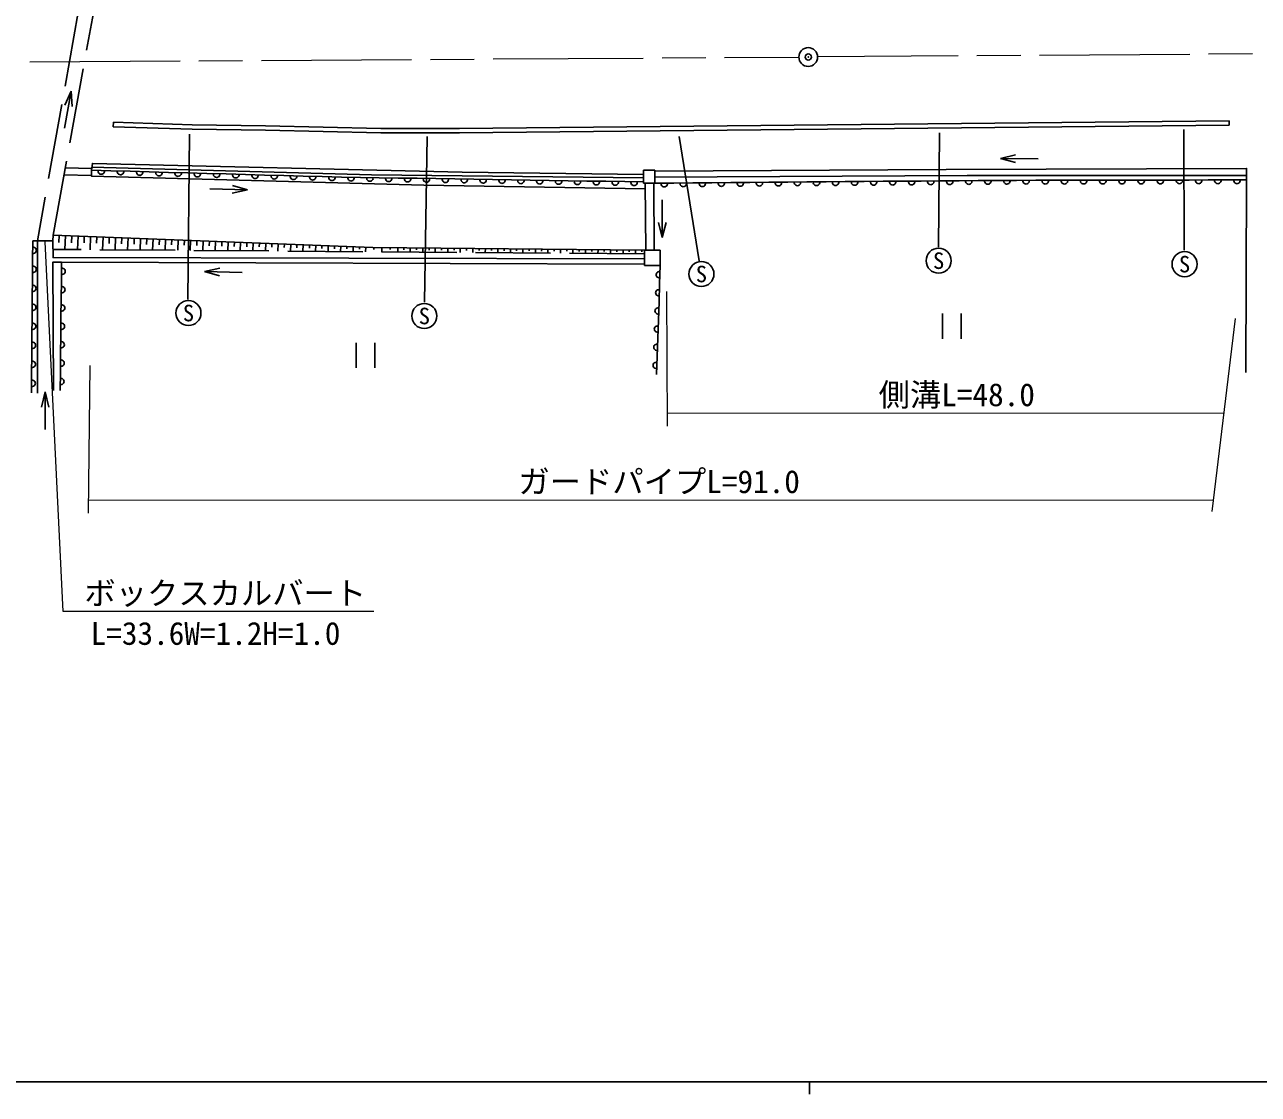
# Model space of a CAD drawing. Units: millimetres, scale not verified. Extents: x 40000 to 680000, y 20000 to 380000.
# Drawn here: x 105320 to 203860, y 204000 to 289424 of the extents above; entities that cross this region are included whole.
import ezdxf
from ezdxf.enums import TextEntityAlignment as Align

# ---------------------------------------------------------------- set-up
doc = ezdxf.new("R2010")
doc.units = ezdxf.units.MM
doc.header["$LTSCALE"] = 1000
doc.header["$PDMODE"] = 32
doc.header["$PDSIZE"] = 500
doc.linetypes.add('CHAIN', pattern=[18.5, 12, -1.5, 3.5, -1.5])
doc.linetypes.add('DASHED', pattern=[7.5, 6, -1.5])
for name, color, linetype, lineweight in [('M-BGD', 7, 'Continuous', 25), ('M-BGD-EXST', 7, 'Continuous', 25), ('M-BMK', 2, 'CHAIN', 13), ('M-BMK-SRVR', 3, 'Continuous', 25), ('M-STR-HTXT', 7, 'Continuous', 13), ('M-TTL-BAND', 7, 'Continuous', 25)]:
    doc.layers.add(name, color=color, linetype=linetype, lineweight=lineweight)
doc.layers.add('M-OTRS', color=6, linetype='Continuous')
doc.styles.add('ＭＳ ゴシック', font='')
doc.styles.get('ＭＳ ゴシック').set_extended_font_data('MS Gothic')

msp = doc.modelspace()

# ---------------------------------------------------------------- linework, layer by layer
at = {"layer": 'M-BGD', "linetype": 'DASHED'}
for p, q in [((112228, 305193), (106343, 272163)), ((107583, 272621), (113512, 305209)), ((110686, 277935), (108559, 277988)), ((110665, 277388), (108458, 277431)), ((154880, 276766), (154945, 271414)), ((155599, 271414), (155562, 276766)), ((154829, 271131), (107584, 271478))]:
    msp.add_line(p, q, dxfattribs=at)
at = {"layer": 'M-BGD'}
for p, q in [((109034, 284112), (108499, 281160)), ((109034, 284112), (108525, 282985)), ((109034, 284112), (109116, 282878)), ((112406, 281629), (112395, 281279)), ((201529, 281741), (201533, 281391)), ((183265, 278724), (184467, 279018)), ((183265, 278724), (184464, 278418)), ((183265, 278724), (186265, 278709)), ((110670, 277798), (112206, 277756)), ((112206, 277756), (113741, 277714)), ((113741, 277714), (115276, 277672)), ((115276, 277672), (116812, 277630)), ((116812, 277630), (118347, 277587)), ((118347, 277587), (119883, 277545)), ((119883, 277545), (121418, 277503)), ((121418, 277503), (122954, 277461)), ((122954, 277461), (124489, 277419)), ((124489, 277419), (126024, 277377)), ((126024, 277377), (127560, 277335)), ((127560, 277335), (129095, 277292)), ((129095, 277292), (130631, 277250)), ((130631, 277250), (132138, 277226)), ((132138, 277226), (133646, 277202)), ((133646, 277202), (135154, 277178)), ((135154, 277178), (136661, 277154)), ((136661, 277154), (138169, 277131)), ((138169, 277131), (139677, 277107)), ((139677, 277107), (141185, 277083)), ((141185, 277083), (142692, 277059)), ((142692, 277059), (144200, 277035)), ((144200, 277035), (145708, 277011)), ((145708, 277011), (147215, 276987)), ((147215, 276987), (148723, 276963)), ((148723, 276963), (150231, 276939)), ((150231, 276939), (151739, 276915)), ((151739, 276915), (153246, 276891)), ((155644, 277806), (154754, 277806)), ((154754, 277806), (154754, 276766)), ((155644, 276766), (155644, 277806)), ((172370, 276902), (170849, 276889)), ((173890, 276914), (172370, 276902)), ((175411, 276927), (173890, 276914)), ((176931, 276939), (175411, 276927)), ((178452, 276951), (176931, 276939)), ((179972, 276964), (178452, 276951)), ((181493, 276976), (179972, 276964)), ((183014, 276989), (181493, 276976)), ((184545, 276992), (183014, 276989)), ((186077, 276995), (184545, 276992)), ((187608, 276998), (186077, 276995)), ((189140, 277001), (187608, 276998)), ((190671, 277004), (189140, 277001)), ((192203, 277007), (190671, 277004)), ((193734, 277010), (192203, 277007)), ((195266, 277013), (193734, 277010)), ((196797, 277016), (195266, 277013)), ((198329, 277019), (196797, 277016)), ((199860, 277022), (198329, 277019)), ((201392, 277025), (199860, 277022)), ((202923, 277028), (201392, 277025)), ((202923, 277028), (202860, 261654)), ((123108, 276233), (120110, 276322)), ((123108, 276233), (121900, 275969)), ((123108, 276233), (121918, 276569)), ((153246, 276891), (154754, 276867)), ((154754, 276766), (155644, 276766)), ((157164, 276778), (155644, 276766)), ((158685, 276790), (157164, 276778)), ((160206, 276803), (158685, 276790)), ((161726, 276815), (160206, 276803)), ((163247, 276827), (161726, 276815)), ((164767, 276840), (163247, 276827)), ((166288, 276852), (164767, 276840)), ((167808, 276865), (166288, 276852)), ((169329, 276877), (167808, 276865)), ((170849, 276889), (169329, 276877)), ((156251, 272431), (156251, 275431)), ((156251, 272431), (155951, 273631)), ((156251, 272431), (156551, 273631)), ((105962, 272163), (105950, 270646)), ((108082, 272602), (108061, 272038)), ((108582, 272583), (108539, 271471)), ((109081, 272563), (109060, 272015)), ((109581, 272544), (109539, 271464)), ((110081, 272525), (110060, 271992)), ((110580, 272506), (110540, 271456)), ((111080, 272486), (111060, 271969)), ((111580, 272467), (111540, 271449)), ((112079, 272448), (112060, 271947)), ((112579, 272428), (112541, 271442)), ((113079, 272409), (113060, 271924)), ((113578, 272390), (113541, 271434)), ((114078, 272371), (114060, 271901)), ((114577, 272351), (114542, 271427)), ((115077, 272332), (115060, 271878)), ((115577, 272313), (115542, 271420)), ((116076, 272294), (116059, 271855)), ((116576, 272274), (116543, 271412)), ((117076, 272255), (117059, 271832)), ((117575, 272236), (117543, 271405)), ((118075, 272217), (118059, 271809)), ((118574, 272197), (118544, 271398)), ((119074, 272178), (119059, 271786)), ((119574, 272159), (119544, 271390)), ((120073, 272140), (120059, 271763)), ((120573, 272120), (120545, 271383)), ((121073, 272101), (121059, 271740)), ((121572, 272082), (121545, 271375)), ((122072, 272063), (122059, 271717)), ((122571, 272043), (122545, 271368)), ((123071, 272024), (123058, 271694)), ((123571, 272005), (123546, 271361)), ((124070, 271985), (124058, 271671)), ((124570, 271966), (124546, 271353)), ((125070, 271947), (125058, 271648)), ((125569, 271928), (125547, 271346)), ((126069, 271908), (126058, 271625)), ((126569, 271889), (126547, 271339)), ((127068, 271870), (127058, 271602)), ((127568, 271851), (127548, 271331)), ((128067, 271831), (128058, 271580)), ((128567, 271812), (128548, 271324)), ((129067, 271793), (129058, 271557)), ((129566, 271774), (129549, 271317)), ((130066, 271754), (130057, 271534)), ((130566, 271735), (130549, 271309)), ((131065, 271716), (131057, 271511)), ((131565, 271697), (131550, 271302)), ((132064, 271677), (132057, 271488)), ((132564, 271658), (132550, 271295)), ((133206, 271480), (133207, 271636)), ((133847, 271285), (133851, 271629)), ((134505, 271475), (134507, 271622)), ((135118, 271616), (135114, 271276)), ((135618, 271611), (135616, 271442)), ((136118, 271606), (136114, 271268)), ((136618, 271601), (136616, 271433)), ((137118, 271596), (137114, 271261)), ((137618, 271590), (137616, 271424)), ((138117, 271585), (138114, 271254)), ((138617, 271580), (138616, 271415)), ((139117, 271575), (139114, 271246)), ((139617, 271570), (139616, 271406)), ((140117, 271565), (140114, 271239)), ((140617, 271560), (140616, 271398)), ((141117, 271555), (141114, 271232)), ((141617, 271549), (141616, 271389)), ((142117, 271544), (142114, 271224)), ((142617, 271539), (142616, 271380)), ((143117, 271534), (143114, 271217)), ((143617, 271529), (143616, 271371)), ((144117, 271524), (144114, 271210)), ((144617, 271519), (144616, 271362)), ((145117, 271514), (145114, 271202)), ((145617, 271509), (145616, 271354)), ((146117, 271503), (146114, 271195)), ((146617, 271498), (146615, 271345)), ((147117, 271493), (147114, 271188)), ((147617, 271488), (147615, 271336)), ((148117, 271483), (148114, 271180)), ((148617, 271478), (148615, 271327)), ((149117, 271473), (149114, 271173)), ((149617, 271468), (149615, 271318)), ((150117, 271462), (150114, 271166)), ((150617, 271457), (150615, 271310)), ((151117, 271452), (151114, 271158)), ((151617, 271447), (151615, 271301)), ((152117, 271442), (152114, 271151)), ((152617, 271437), (152615, 271292)), ((153117, 271432), (153114, 271144)), ((153617, 271427), (153615, 271283)), ((154117, 271421), (154114, 271136)), ((154617, 271416), (154615, 271274)), ((156089, 271414), (154829, 271414)), ((154829, 271414), (154829, 270184)), ((156089, 270184), (156089, 271414)), ((105950, 270646), (105938, 269128)), ((108251, 268998), (108267, 270465)), ((154829, 270296), (108267, 270465)), ((154829, 270184), (156089, 270184)), ((156089, 270184), (156039, 268734)), ((105938, 269128), (105926, 267611)), ((119694, 269711), (120902, 269978)), ((119694, 269711), (120886, 269378)), ((119694, 269711), (122693, 269630)), ((108235, 267531), (108251, 268998)), ((156039, 268734), (155989, 267284)), ((105926, 267611), (105914, 266094)), ((108219, 266065), (108235, 267531)), ((155989, 267284), (155939, 265833)), ((105914, 266094), (105902, 264576)), ((108203, 264598), (108219, 266065)), ((155939, 265833), (155889, 264383)), ((105902, 264576), (105890, 263059)), ((108187, 263131), (108203, 264598)), ((155889, 264383), (155839, 262933)), ((108171, 261664), (108187, 263131)), ((105890, 263059), (105878, 261541)), ((155839, 262933), (155789, 261482)), ((105878, 261541), (105866, 260024)), ((108155, 260198), (108171, 261664)), ((106957, 260091), (106657, 258891)), ((106957, 260091), (107257, 258891)), ((106957, 260091), (106957, 257091))]:
    msp.add_line(p, q, dxfattribs=at)
for points in [[(201533, 281391), (140065, 280794), (133762, 280789), (124560, 281002), (118686, 281085), (112395, 281279)], [(201529, 281741), (140063, 281144), (133766, 281139), (124567, 281351), (118694, 281435), (112406, 281629)], [(154754, 277450), (140263, 277647), (110731, 278339), (110670, 277798)], [(154754, 277193), (133017, 277421), (110696, 278033)], [(202923, 277028), (202923, 277943), (178915, 277854), (155644, 277718)], [(110670, 277798), (110664, 277317), (137206, 276605), (154886, 276308)], [(155644, 277254), (180608, 277369), (202923, 277382)], [(105962, 272163), (106343, 272163), (106343, 259988)], [(106343, 272163), (107582, 272172), (107586, 270825), (154829, 270734)], [(107582, 272172), (107583, 272621), (133123, 271636), (154829, 271414)], [(107620, 260196), (107581, 270465), (108267, 270465)]]:
    msp.add_lwpolyline(points, dxfattribs=at)
for centre, radius, start, end in [((111437, 277736), 259, 169.37873, 7.47634), ((112972, 277694), 259, 169.37882, 7.47848), ((114508, 277652), 259, 169.37882, 7.47848), ((116043, 277610), 259, 169.37757, 7.47744), ((117578, 277568), 259, 169.37757, 7.47744), ((119114, 277526), 259, 169.37873, 7.47634), ((120649, 277483), 259, 169.37882, 7.47848), ((122185, 277441), 259, 169.37882, 7.47848), ((123720, 277399), 259, 169.37757, 7.47744), ((125256, 277357), 259, 169.37757, 7.47744), ((126791, 277315), 259, 169.37873, 7.47634), ((128326, 277273), 259, 169.37882, 7.47848), ((129862, 277231), 259, 169.37882, 7.47848), ((131384, 277194), 255, 168.99597, 9.18237), ((132891, 277170), 255, 168.99597, 9.18237), ((134399, 277146), 255, 168.99597, 9.18237), ((135907, 277122), 255, 168.99597, 9.18237), ((137415, 277098), 255, 168.99597, 9.18237), ((138922, 277074), 255, 168.99597, 9.18237), ((140430, 277050), 255, 168.99597, 9.18237), ((141938, 277026), 255, 168.99615, 9.18447), ((143445, 277002), 255, 168.99803, 9.18259), ((144953, 276978), 255, 168.99803, 9.18259), ((146461, 276954), 255, 168.99803, 9.18259), ((147969, 276930), 255, 168.99803, 9.18259), ((149476, 276906), 255, 168.99803, 9.18259), ((150984, 276882), 255, 168.99803, 9.18259), ((152492, 276858), 255, 168.99688, 9.18371), ((171610, 276853), 257, 170.84749, 10.08625), ((173130, 276865), 257, 170.84747, 10.08626), ((174651, 276877), 257, 170.84878, 10.08719), ((176171, 276890), 257, 170.8456, 10.08813), ((177692, 276902), 257, 170.84559, 10.08814), ((179213, 276915), 257, 170.8467, 10.08701), ((180733, 276927), 257, 170.84749, 10.08625), ((182254, 276939), 257, 170.84747, 10.08626), ((183779, 276949), 259, 170.90007, 9.32888), ((185311, 276952), 259, 170.89897, 9.32999), ((186842, 276955), 259, 170.90008, 9.32888), ((188374, 276958), 259, 170.89897, 9.32999), ((189905, 276961), 259, 170.90008, 9.32888), ((191437, 276964), 259, 170.89897, 9.32999), ((192968, 276967), 259, 170.89989, 9.32682), ((194500, 276970), 259, 170.89897, 9.32999), ((196032, 276973), 259, 170.90008, 9.32888), ((197563, 276976), 259, 170.89897, 9.32999), ((199095, 276979), 259, 170.90008, 9.32888), ((200626, 276982), 259, 170.89897, 9.32999), ((202158, 276985), 259, 170.90008, 9.32888), ((153999, 276834), 255, 168.99803, 9.18259), ((156405, 276729), 257, 170.8467, 10.08701), ((157925, 276741), 257, 170.8456, 10.08813), ((159446, 276754), 257, 170.84559, 10.08814), ((160966, 276766), 257, 170.84858, 10.08513), ((162487, 276778), 257, 170.84749, 10.08625), ((164007, 276791), 257, 170.84747, 10.08626), ((165528, 276803), 257, 170.84878, 10.08719), ((167048, 276815), 257, 170.8456, 10.08813), ((168569, 276828), 257, 170.84559, 10.08814), ((170089, 276840), 257, 170.84858, 10.08513), ((106000, 271404), 257, 259.80942, 99.27987), ((105988, 269887), 257, 259.80829, 99.28098), ((108309, 269731), 250, 257.72937, 101.02843), ((156011, 269461), 248, 75.77687, 280.27334), ((105976, 268369), 257, 259.8083, 99.28097), ((108293, 268264), 250, 257.73239, 101.02544), ((155961, 268010), 248, 75.77873, 280.27148), ((105964, 266852), 257, 259.80942, 99.27987), ((108277, 266797), 250, 257.73122, 101.02658), ((155911, 266560), 248, 75.77687, 280.27334), ((105952, 265335), 257, 259.8083, 99.28097), ((108261, 265331), 250, 257.72914, 101.02631), ((155861, 265110), 248, 75.77873, 280.27148), ((108246, 263864), 250, 257.73124, 101.02656), ((105940, 263817), 257, 259.80942, 99.27987), ((155811, 263660), 248, 75.77687, 280.27334), ((105927, 262300), 257, 259.80829, 99.28098), ((108230, 262397), 250, 257.73239, 101.02544), ((155761, 262209), 248, 75.7757, 280.27443), ((108214, 260931), 250, 257.72912, 101.02633), ((105915, 260782), 257, 259.8083, 99.28097)]:
    msp.add_arc(centre, radius, start, end, dxfattribs=at)
at = {"layer": 'M-BGD-EXST'}
for p, q in [((197904, 281062), (197948, 271411)), ((118359, 267468), (118475, 280685)), ((137481, 280482), (137258, 267256)), ((159205, 270554), (157607, 280497)), ((178398, 280799), (178325, 271661)), ((178628, 266347), (178628, 264347)), ((180128, 266347), (180128, 264347)), ((131796, 264010), (131796, 262010)), ((133296, 264010), (133296, 262010))]:
    msp.add_line(p, q, dxfattribs=at)
for centre in [(178325, 270576), (197970, 270299), (159375, 269512), (118403, 266394), (137243, 266159)]:
    msp.add_circle(centre, 1000, dxfattribs=at)
at = {"layer": 'M-BMK'}
for p, q in [((68732, 286230), (167158, 286837)), ((235385, 287309), (168658, 286847))]:
    msp.add_line(p, q, dxfattribs=at)
at = {"layer": 'M-BMK-SRVR'}
msp.add_circle((167908, 286842), 750, dxfattribs=at)
at = {"layer": 'M-OTRS'}
msp.add_point((167908, 286842), dxfattribs=at)
at = {"layer": 'M-STR-HTXT'}
for p, q in [((156582, 268112), (156641, 257373)), ((202008, 265970), (200144, 250538)), ((110528, 262194), (110381, 250407)), ((156636, 258415), (201093, 258398)), ((110394, 251471), (200255, 251461))]:
    msp.add_line(p, q, dxfattribs=at)
msp.add_lwpolyline([(133216, 242565), (108401, 242565), (106958, 272092)], dxfattribs=at)
at = {"layer": 'M-TTL-BAND'}
for p, q in [((40000, 205000), (579000, 205000)), ((168000, 205000), (168000, 204000))]:
    msp.add_line(p, q, dxfattribs=at)

# ---------------------------------------------------------------- texts
at = {"layer": 'M-BGD-EXST', "style": 'ＭＳ ゴシック'}
for p in [(178325, 270576), (159375, 269512), (197970, 270299), (118403, 266394), (137243, 266159)]:
    msp.add_text('S', height=1320, dxfattribs=at).set_placement(p, align=Align.MIDDLE_CENTER)
at = {"layer": 'M-STR-HTXT', "style": 'ＭＳ ゴシック'}
for s, p in [('側溝L=48.0', (179772, 258406)), ('ガードパイプL=91.0', (156001, 251466))]:
    msp.add_text(s, height=1833, dxfattribs=at).set_placement(p, align=Align.BOTTOM_CENTER)
for s, p in [('ボックスカルバート', (121344, 244025)), ('L=33.6W=1.2H=1.0', (120565, 240813))]:
    msp.add_text(s, height=1833, dxfattribs=at).set_placement(p, align=Align.MIDDLE_CENTER)

doc.saveas('drawing.dxf')
